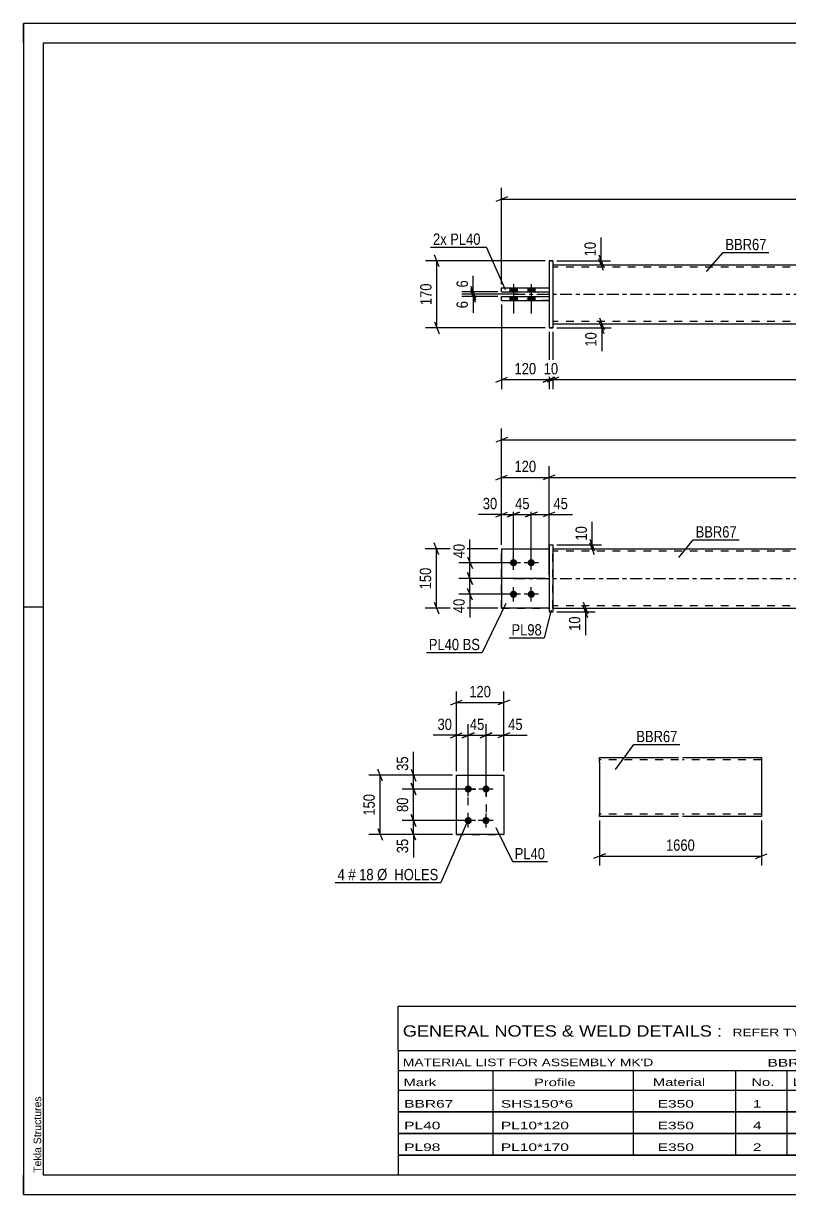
# Model space of a CAD drawing. Header units: millimetres. Extents: x 0 to 420, y 0 to 297.
# Drawn here: x 0 to 194.2, y 0 to 297 of the extents above; entities that cross this region are included whole.
import ezdxf

# ---------------------------------------------------------------- set-up
doc = ezdxf.new("R2010")
doc.units = ezdxf.units.MM
doc.linetypes.add('DXK_LINE_DOT2', pattern=[3.9198, 1.9599, -1.9599])
doc.linetypes.add('DXK_LINE_DOT3', pattern=[5.9187, 2.979, -0.9799, 0.9799, -0.9799])
doc.styles.add('Arial', font='ARIAL.TTF', dxfattribs={"height": 0.2})
doc.styles.add('Arial Narrow', font='ARIALN.TTF', dxfattribs={"height": 0.2})

# ---------------------------------------------------------------- blocks, each defined once
blk = doc.blocks.new('Unknown-580606024-1163')
at = {"color": 5, "linetype": 'Continuous'}
for p, q in [((420, 297), (0, 297)), ((0, 297), (0, 0)), ((0, 292), (0, 297)), ((415, 292), (5, 292)), ((5, 292), (5, 5)), ((5, 149), (0, 149)), ((0, 0), (0, 5)), ((5, 5), (415, 5)), ((0, 0), (420, 0))]:
    blk.add_line(p, q, dxfattribs=at)
at = {"color": 174, "linetype": 'Continuous', "style": 'Arial'}
blk.add_text('Tekla Structures', height=1.9102, rotation=90, dxfattribs=at).set_placement((4.5, 5.5))
blk = doc.blocks.new('Part-580606024-1818 - 1791')
at = {"color": 2, "linetype": 'Continuous'}
for p, q in [((133.2, 164.74), (134.2, 164.74)), ((133.2, 164.74), (133.2, 147.74)), ((134.2, 164.74), (134.2, 164.74)), ((134.2, 164.74), (134.2, 147.74)), ((133.2, 147.74), (134.2, 147.74))]:
    blk.add_line(p, q, dxfattribs=at)
at = {"color": 7, "linetype": 'DXK_LINE_DOT2'}
for p, q in [((133.2, 164.74), (134.2, 164.74)), ((133.2, 147.74), (134.2, 147.74))]:
    blk.add_line(p, q, dxfattribs=at)
blk = doc.blocks.new('Part-580606024-1808 - 1791')
at = {"color": 2, "linetype": 'Continuous'}
for p, q in [((121.2, 163.74), (133.2, 163.74)), ((121.2, 163.74), (121.2, 148.74)), ((133.2, 148.74), (121.2, 148.74)), ((121.2, 148.74), (121.2, 148.74))]:
    blk.add_line(p, q, dxfattribs=at)
at = {"color": 7, "linetype": 'DXK_LINE_DOT2'}
for p, q in [((121.2, 163.74), (133.2, 163.74)), ((133.2, 163.74), (133.2, 163.74)), ((133.2, 163.74), (133.2, 148.74)), ((121.2, 148.74), (133.2, 148.74))]:
    blk.add_line(p, q, dxfattribs=at)
blk = doc.blocks.new('Part-580606024-1813 - 1791')
at = {"color": 7, "linetype": 'DXK_LINE_DOT2'}
for p, q in [((121.2, 163.74), (133.2, 163.74)), ((121.2, 163.74), (133.2, 163.74)), ((121.2, 148.74), (121.2, 163.74)), ((133.2, 163.74), (133.2, 163.74)), ((133.2, 163.74), (133.2, 148.74)), ((121.2, 148.74), (133.2, 148.74)), ((133.2, 148.74), (121.2, 148.74)), ((121.2, 148.74), (121.2, 148.74))]:
    blk.add_line(p, q, dxfattribs=at)
blk = doc.blocks.new('Part-580606024-1828 - 1791')
at = {"color": 2, "linetype": 'Continuous'}
for p, q in [((134.2, 163.74), (300.19, 163.74)), ((134.2, 148.74), (300.19, 148.74))]:
    blk.add_line(p, q, dxfattribs=at)
at = {"color": 7, "linetype": 'DXK_LINE_DOT2'}
for p, q in [((134.2, 148.74), (134.2, 163.74)), ((300.19, 163.74), (300.19, 148.74)), ((300.19, 163.14), (134.2, 163.14)), ((300.19, 149.34), (134.2, 149.34))]:
    blk.add_line(p, q, dxfattribs=at)
at = {"color": 7, "linetype": 'DXK_LINE_DOT3'}
blk.add_line((124.2, 156.24), (310.19, 156.24), dxfattribs=at)
blk = doc.blocks.new('Bolt-580606024-1840 - 1791')
at = {"linetype": 'Continuous'}
for points in [[(124.2, 161.14), (124.39, 161.12), (124.57, 161.06), (124.73, 160.96), (124.87, 160.84), (124.98, 160.69), (125.06, 160.51), (125.09, 160.33), (125.09, 160.14), (125.06, 159.96), (124.98, 159.79), (124.87, 159.63), (124.73, 159.51), (124.57, 159.41), (124.39, 159.36), (124.2, 159.34), (124.01, 159.36), (123.83, 159.41), (123.67, 159.51), (123.53, 159.63), (123.42, 159.79), (123.34, 159.96), (123.3, 160.14), (123.3, 160.33), (123.34, 160.51), (123.42, 160.69), (123.53, 160.84), (123.67, 160.96), (123.83, 161.06), (124.01, 161.12)], [(128.7, 161.14), (128.89, 161.12), (129.07, 161.06), (129.23, 160.96), (129.37, 160.84), (129.48, 160.69), (129.56, 160.51), (129.59, 160.33), (129.59, 160.14), (129.56, 159.96), (129.48, 159.79), (129.37, 159.63), (129.23, 159.51), (129.07, 159.41), (128.89, 159.36), (128.7, 159.34), (128.51, 159.36), (128.33, 159.41), (128.17, 159.51), (128.03, 159.63), (127.92, 159.79), (127.84, 159.96), (127.8, 160.14), (127.8, 160.33), (127.84, 160.51), (127.92, 160.69), (128.03, 160.84), (128.17, 160.96), (128.33, 161.06), (128.51, 161.12)], [(124.2, 153.14), (124.39, 153.12), (124.57, 153.06), (124.73, 152.96), (124.87, 152.84), (124.98, 152.69), (125.06, 152.51), (125.09, 152.33), (125.09, 152.14), (125.06, 151.96), (124.98, 151.79), (124.87, 151.63), (124.73, 151.51), (124.57, 151.41), (124.39, 151.36), (124.2, 151.34), (124.01, 151.36), (123.83, 151.41), (123.67, 151.51), (123.53, 151.63), (123.42, 151.79), (123.34, 151.96), (123.3, 152.14), (123.3, 152.33), (123.34, 152.51), (123.42, 152.69), (123.53, 152.84), (123.67, 152.96), (123.83, 153.06), (124.01, 153.12)], [(128.7, 153.14), (128.89, 153.12), (129.07, 153.06), (129.23, 152.96), (129.37, 152.84), (129.48, 152.69), (129.56, 152.51), (129.59, 152.33), (129.59, 152.14), (129.56, 151.96), (129.48, 151.79), (129.37, 151.63), (129.23, 151.51), (129.07, 151.41), (128.89, 151.36), (128.7, 151.34), (128.51, 151.36), (128.33, 151.41), (128.17, 151.51), (128.03, 151.63), (127.92, 151.79), (127.84, 151.96), (127.8, 152.14), (127.8, 152.33), (127.84, 152.51), (127.92, 152.69), (128.03, 152.84), (128.17, 152.96), (128.33, 153.06), (128.51, 153.12)]]:
    blk.add_hatch(color=1, dxfattribs=at).paths.add_polyline_path(points)
at = {"color": 1, "linetype": 'Continuous'}
for p, q in [((124.2, 158.44), (124.2, 162.04)), ((128.7, 158.44), (128.7, 162.04)), ((126, 160.24), (122.4, 160.24)), ((130.5, 160.24), (126.9, 160.24)), ((126, 152.24), (122.4, 152.24)), ((124.2, 150.44), (124.2, 154.04)), ((130.5, 152.24), (126.9, 152.24)), ((128.7, 150.44), (128.7, 154.04))]:
    blk.add_line(p, q, dxfattribs=at)
blk = doc.blocks.new('Bolt-580606024-2132 - 2128')
at = {"linetype": 'Continuous'}
for points in [[(123.3, 228.91), (125.1, 228.91), (125.1, 229.91), (123.3, 229.91)], [(123.3, 228.91), (125.1, 228.91), (125.1, 229.91), (123.3, 229.91)], [(127.8, 228.91), (129.6, 228.91), (129.6, 229.91), (127.8, 229.91)], [(127.8, 228.91), (129.6, 228.91), (129.6, 229.91), (127.8, 229.91)], [(123.3, 226.71), (125.1, 226.71), (125.1, 227.71), (123.3, 227.71)], [(123.3, 226.71), (125.1, 226.71), (125.1, 227.71), (123.3, 227.71)], [(127.8, 226.71), (129.6, 226.71), (129.6, 227.71), (127.8, 227.71)], [(127.8, 226.71), (129.6, 226.71), (129.6, 227.71), (127.8, 227.71)]]:
    blk.add_hatch(color=1, dxfattribs=at).paths.add_polyline_path(points)
at = {"color": 1, "linetype": 'Continuous'}
for p, q in [((123.3, 229.91), (123.3, 228.91)), ((123.3, 229.91), (123.3, 228.91)), ((124.2, 230.91), (124.2, 223.41)), ((124.2, 230.91), (124.2, 223.41)), ((125.1, 229.91), (125.1, 228.91)), ((125.1, 229.91), (125.1, 228.91)), ((127.8, 229.91), (127.8, 228.91)), ((127.8, 229.91), (127.8, 228.91)), ((128.7, 230.91), (128.7, 223.41)), ((128.7, 230.91), (128.7, 223.41)), ((129.6, 229.91), (129.6, 228.91)), ((129.6, 229.91), (129.6, 228.91)), ((123.3, 227.71), (123.3, 226.71)), ((123.3, 227.71), (123.3, 226.71)), ((125.1, 227.71), (125.1, 226.71)), ((125.1, 227.71), (125.1, 226.71)), ((127.8, 227.71), (127.8, 226.71)), ((127.8, 227.71), (127.8, 226.71)), ((129.6, 227.71), (129.6, 226.71)), ((129.6, 227.71), (129.6, 226.71))]:
    blk.add_line(p, q, dxfattribs=at)
blk = doc.blocks.new('Part-580606024-2138 - 2128')
at = {"color": 2, "linetype": 'Continuous'}
for p, q in [((134.2, 235.81), (300.19, 235.81)), ((134.2, 220.81), (300.19, 220.81))]:
    blk.add_line(p, q, dxfattribs=at)
at = {"color": 7, "linetype": 'DXK_LINE_DOT2'}
for p, q in [((134.2, 235.81), (134.2, 220.81)), ((300.19, 235.21), (134.2, 235.21)), ((300.19, 235.81), (300.19, 220.81)), ((300.19, 221.41), (134.2, 221.41))]:
    blk.add_line(p, q, dxfattribs=at)
at = {"color": 7, "linetype": 'DXK_LINE_DOT3'}
blk.add_line((124.2, 228.31), (310.19, 228.31), dxfattribs=at)
blk = doc.blocks.new('Part-580606024-2144 - 2128')
at = {"color": 2, "linetype": 'Continuous'}
for p, q in [((121.2, 227.71), (133.2, 227.71)), ((121.2, 226.71), (121.2, 227.71)), ((121.2, 226.71), (133.2, 226.71)), ((121.2, 226.71), (121.2, 226.71))]:
    blk.add_line(p, q, dxfattribs=at)
at = {"color": 7, "linetype": 'DXK_LINE_DOT2'}
for p, q in [((121.2, 227.71), (133.2, 227.71)), ((133.2, 226.71), (121.2, 226.71)), ((133.2, 227.71), (133.2, 226.71))]:
    blk.add_line(p, q, dxfattribs=at)
blk = doc.blocks.new('Part-580606024-2149 - 2128')
at = {"color": 2, "linetype": 'Continuous'}
for p, q in [((121.2, 229.91), (133.2, 229.91)), ((121.2, 228.91), (121.2, 229.91)), ((121.2, 228.91), (133.2, 228.91)), ((121.2, 228.91), (121.2, 228.91))]:
    blk.add_line(p, q, dxfattribs=at)
at = {"color": 7, "linetype": 'DXK_LINE_DOT2'}
for p, q in [((121.2, 229.91), (133.2, 229.91)), ((121.2, 229.91), (121.2, 229.91)), ((121.2, 228.91), (133.2, 228.91)), ((133.2, 229.91), (133.2, 228.91))]:
    blk.add_line(p, q, dxfattribs=at)
blk = doc.blocks.new('Part-580606024-2150 - 2128')
at = {"color": 2, "linetype": 'Continuous'}
for p, q in [((133.2, 236.81), (134.2, 236.81)), ((133.2, 236.81), (133.2, 219.81)), ((134.2, 236.81), (134.2, 236.81)), ((134.2, 236.81), (134.2, 219.81)), ((134.2, 219.81), (133.2, 219.81)), ((133.2, 219.81), (133.2, 219.81))]:
    blk.add_line(p, q, dxfattribs=at)
at = {"color": 7, "linetype": 'DXK_LINE_DOT2'}
for p, q in [((134.2, 236.81), (133.2, 236.81)), ((134.2, 236.81), (134.2, 236.81)), ((133.2, 219.81), (134.2, 219.81))]:
    blk.add_line(p, q, dxfattribs=at)
blk = doc.blocks.new('Bolt-580606024-1444 - 1410')
at = {"linetype": 'Continuous'}
for points in [[(112.73, 101.95), (112.54, 101.97), (112.36, 102.02), (112.2, 102.12), (112.06, 102.24), (111.95, 102.4), (111.87, 102.57), (111.83, 102.75), (111.83, 102.94), (111.87, 103.12), (111.95, 103.3), (112.06, 103.45), (112.2, 103.57), (112.36, 103.67), (112.54, 103.73), (112.73, 103.75), (112.92, 103.73), (113.09, 103.67), (113.26, 103.57), (113.4, 103.45), (113.51, 103.3), (113.58, 103.12), (113.62, 102.94), (113.62, 102.75), (113.58, 102.57), (113.51, 102.4), (113.4, 102.24), (113.26, 102.12), (113.09, 102.02), (112.92, 101.97)], [(117.23, 101.95), (117.04, 101.97), (116.86, 102.02), (116.7, 102.12), (116.56, 102.24), (116.45, 102.4), (116.37, 102.57), (116.33, 102.75), (116.33, 102.94), (116.37, 103.12), (116.45, 103.3), (116.56, 103.45), (116.7, 103.57), (116.86, 103.67), (117.04, 103.73), (117.23, 103.75), (117.42, 103.73), (117.59, 103.67), (117.76, 103.57), (117.9, 103.45), (118.01, 103.3), (118.08, 103.12), (118.12, 102.94), (118.12, 102.75), (118.08, 102.57), (118.01, 102.4), (117.9, 102.24), (117.76, 102.12), (117.59, 102.02), (117.42, 101.97)], [(112.73, 93.95), (112.54, 93.97), (112.36, 94.02), (112.2, 94.12), (112.06, 94.24), (111.95, 94.4), (111.87, 94.57), (111.83, 94.75), (111.83, 94.94), (111.87, 95.12), (111.95, 95.3), (112.06, 95.45), (112.2, 95.57), (112.36, 95.67), (112.54, 95.73), (112.73, 95.75), (112.92, 95.73), (113.09, 95.67), (113.26, 95.57), (113.4, 95.45), (113.51, 95.3), (113.58, 95.12), (113.62, 94.94), (113.62, 94.75), (113.58, 94.57), (113.51, 94.4), (113.4, 94.24), (113.26, 94.12), (113.09, 94.02), (112.92, 93.97)], [(117.23, 93.95), (117.04, 93.97), (116.86, 94.02), (116.7, 94.12), (116.56, 94.24), (116.45, 94.4), (116.37, 94.57), (116.33, 94.75), (116.33, 94.94), (116.37, 95.12), (116.45, 95.3), (116.56, 95.45), (116.7, 95.57), (116.86, 95.67), (117.04, 95.73), (117.23, 95.75), (117.42, 95.73), (117.59, 95.67), (117.76, 95.57), (117.9, 95.45), (118.01, 95.3), (118.08, 95.12), (118.12, 94.94), (118.12, 94.75), (118.08, 94.57), (118.01, 94.4), (117.9, 94.24), (117.76, 94.12), (117.59, 94.02), (117.42, 93.97)]]:
    blk.add_hatch(color=1, dxfattribs=at).paths.add_polyline_path(points)
at = {"color": 1, "linetype": 'Continuous'}
for p, q in [((112.73, 101.05), (112.73, 104.65)), ((117.23, 101.05), (117.23, 104.65)), ((114.53, 102.85), (110.93, 102.85)), ((119.03, 102.85), (115.43, 102.85)), ((112.73, 93.05), (112.73, 96.65)), ((117.23, 93.05), (117.23, 96.65)), ((114.53, 94.85), (110.93, 94.85)), ((119.03, 94.85), (115.43, 94.85))]:
    blk.add_line(p, q, dxfattribs=at)
blk = doc.blocks.new('Part-580606024-1459 - 1410')
at = {"color": 2, "linetype": 'Continuous'}
for p, q in [((109.73, 106.35), (121.73, 106.35)), ((109.73, 91.35), (109.73, 106.35)), ((121.73, 106.35), (121.73, 106.35)), ((121.73, 106.35), (121.73, 91.35)), ((121.73, 91.35), (109.73, 91.35)), ((109.73, 91.35), (109.73, 91.35))]:
    blk.add_line(p, q, dxfattribs=at)
at = {"color": 7, "linetype": 'DXK_LINE_DOT2'}
for p, q in [((109.73, 106.35), (121.73, 106.35)), ((109.73, 91.35), (121.73, 91.35)), ((109.73, 91.35), (109.73, 91.35))]:
    blk.add_line(p, q, dxfattribs=at)
blk = doc.blocks.new('Part-580606024-1275 - 1255')
at = {"color": 2, "linetype": 'Continuous'}
for p, q in [((146.01, 109.64), (146.01, 110.84)), ((146.01, 110.84), (166.01, 110.84)), ((167.01, 110.84), (187.01, 110.84)), ((187.01, 110.84), (187.01, 110.75)), ((187.01, 110.75), (187.01, 109.64)), ((146.01, 109.64), (146.01, 96.58)), ((187.01, 109.64), (187.01, 95.84)), ((146.01, 95.93), (146.01, 96.58)), ((146.01, 95.84), (146.01, 95.93)), ((166.01, 95.84), (146.01, 95.84)), ((187.01, 95.84), (167.01, 95.84))]:
    blk.add_line(p, q, dxfattribs=at)
at = {"color": 7, "linetype": 'DXK_LINE_DOT2'}
for p, q in [((166.01, 110.24), (146.01, 110.24)), ((187.01, 110.24), (167.01, 110.24)), ((187.01, 110.49), (187.01, 109.64)), ((146.01, 96.58), (146.01, 96.19)), ((146.01, 96.44), (146.01, 96.49)), ((166.01, 96.44), (146.01, 96.44)), ((187.01, 96.44), (167.01, 96.44)), ((187.01, 96.49), (187.01, 96.58)), ((187.01, 96.44), (187.01, 96.49)), ((187.01, 96.44), (187.01, 96.49))]:
    blk.add_line(p, q, dxfattribs=at)
blk = doc.blocks.new('Rectangle-580606024-1568 - 1410')
at = {"color": 1, "linetype": 'DXK_LINE_DOT2'}
blk.add_lwpolyline([(112.73, 102.85), (117.23, 102.85), (117.23, 94.85), (112.73, 94.85), (112.73, 102.85)], close=True, dxfattribs=at)
blk = doc.blocks.new('StraightDimension-580606024-2071 - 1791')
at = {"color": 7, "linetype": 'Continuous'}
for p, q in [((135.2, 148.74), (144.88, 148.74)), ((141.88, 150.24), (143.08, 147.24)), ((143.08, 146.24), (141.88, 149.24)), ((142.48, 147.74), (142.48, 148.74)), ((135.2, 147.74), (144.88, 147.74))]:
    blk.add_line(p, q, dxfattribs=at)
at = {"color": 0}
blk.add_wipeout([(141.73, 147.21), (137.53, 147.21), (137.53, 142.35), (141.73, 142.35)], dxfattribs=at)
at = {"color": 7, "linetype": 'Continuous'}
blk.add_line((142.48, 147.74), (142.48, 141.83), dxfattribs=at)
blk.add_line((142.48, 147.74), (142.48, 141.83), dxfattribs=at)
at = {"color": 3, "style": 'Arial Narrow'}
blk.add_text('10', height=2.863, rotation=90.0002, dxfattribs=at).set_placement((141.13, 142.95))
blk = doc.blocks.new('StraightDimension-580606024-2015 - 1791')
at = {"color": 7, "linetype": 'Continuous'}
for p, q in [((128.7, 161.24), (128.7, 175.31)), ((133.2, 164.74), (133.2, 175.31)), ((127.2, 171.86), (130.2, 173.06)), ((128.7, 172.46), (133.2, 172.46)), ((134.7, 173.06), (131.7, 171.86))]:
    blk.add_line(p, q, dxfattribs=at)
at = {"color": 0}
blk.add_wipeout([(138.58, 173.21), (138.58, 177.41), (133.72, 177.41), (133.72, 173.21)], dxfattribs=at)
at = {"color": 7, "linetype": 'Continuous'}
blk.add_line((133.2, 172.46), (139.11, 172.46), dxfattribs=at)
blk.add_line((133.2, 172.46), (139.11, 172.46), dxfattribs=at)
at = {"color": 3, "style": 'Arial Narrow'}
blk.add_text('45', height=2.863, dxfattribs=at).set_placement((134.32, 173.81))
blk = doc.blocks.new('StraightDimension-580606024-1951 - 1791')
at = {"color": 7, "linetype": 'Continuous'}
for p, q in [((133.2, 157.24), (133.2, 184.73)), ((301.19, 164.74), (301.19, 184.73)), ((134.7, 182.48), (131.7, 181.28)), ((133.2, 181.88), (301.19, 181.88)), ((299.69, 181.28), (302.69, 182.48))]:
    blk.add_line(p, q, dxfattribs=at)
at = {"color": 0}
blk.add_wipeout([(221.45, 182.63), (221.45, 186.83), (212.94, 186.83), (212.94, 182.63)], dxfattribs=at)
at = {"color": 3, "style": 'Arial Narrow'}
blk.add_text('1680', height=2.863, dxfattribs=at).set_placement((213.54, 183.23))
blk = doc.blocks.new('StraightDimension-580606024-1936 - 1791')
at = {"color": 7, "linetype": 'Continuous'}
for p, q in [((121.2, 164.74), (121.2, 184.73)), ((133.2, 157.24), (133.2, 184.73)), ((119.7, 181.28), (122.7, 182.48)), ((121.2, 181.88), (133.2, 181.88)), ((134.7, 182.48), (131.7, 181.28))]:
    blk.add_line(p, q, dxfattribs=at)
at = {"color": 0}
blk.add_wipeout([(130.54, 182.63), (130.54, 186.83), (123.86, 186.83), (123.86, 182.63)], dxfattribs=at)
at = {"color": 3, "style": 'Arial Narrow'}
blk.add_text('120', height=2.863, dxfattribs=at).set_placement((124.46, 183.23))
blk = doc.blocks.new('StraightDimension-580606024-1897 - 1791')
at = {"color": 7, "linetype": 'Continuous'}
for p, q in [((121.2, 164.74), (121.2, 194.24)), ((313.19, 164.74), (313.19, 194.24)), ((122.7, 191.99), (119.7, 190.79)), ((121.2, 191.39), (313.19, 191.39)), ((311.69, 190.79), (314.69, 191.99))]:
    blk.add_line(p, q, dxfattribs=at)
at = {"color": 0}
blk.add_wipeout([(221.45, 192.14), (221.45, 196.34), (212.94, 196.34), (212.94, 192.14)], dxfattribs=at)
at = {"color": 3, "style": 'Arial Narrow'}
blk.add_text('1920', height=2.863, dxfattribs=at).set_placement((213.54, 192.74))
blk = doc.blocks.new('StraightDimension-580606024-2032 - 1791')
at = {"color": 7, "linetype": 'Continuous'}
for p, q in [((120.2, 163.74), (101.81, 163.74)), ((105.26, 162.24), (104.06, 165.24)), ((104.66, 148.74), (104.66, 163.74)), ((120.2, 148.74), (101.81, 148.74)), ((104.06, 150.24), (105.26, 147.24))]:
    blk.add_line(p, q, dxfattribs=at)
at = {"color": 0}
blk.add_wipeout([(103.91, 159.58), (99.71, 159.58), (99.71, 152.89), (103.91, 152.89)], dxfattribs=at)
at = {"color": 3, "style": 'Arial Narrow'}
blk.add_text('150', height=2.863, rotation=90.0002, dxfattribs=at).set_placement((103.31, 153.49))
blk = doc.blocks.new('StraightDimension-580606024-1842 - 1791')
at = {"color": 7, "linetype": 'Continuous'}
for p, q in [((135.2, 164.74), (146.54, 164.74)), ((135.2, 163.74), (146.54, 163.74)), ((143.54, 166.24), (144.74, 163.24)), ((144.74, 162.24), (143.54, 165.24)), ((144.14, 163.74), (144.14, 164.74))]:
    blk.add_line(p, q, dxfattribs=at)
at = {"color": 0}
blk.add_wipeout([(143.39, 170.12), (139.19, 170.12), (139.19, 165.26), (143.39, 165.26)], dxfattribs=at)
at = {"color": 7, "linetype": 'Continuous'}
blk.add_line((144.14, 164.74), (144.14, 170.64), dxfattribs=at)
blk.add_line((144.14, 164.74), (144.14, 170.64), dxfattribs=at)
at = {"color": 3, "style": 'Arial Narrow'}
blk.add_text('10', height=2.863, rotation=90.0002, dxfattribs=at).set_placement((142.79, 165.86))
blk = doc.blocks.new('StraightDimension-580606024-1986 - 1791')
at = {"color": 7, "linetype": 'Continuous'}
for p, q in [((121.2, 164.74), (121.2, 175.31)), ((124.2, 161.24), (124.2, 175.31)), ((119.7, 171.86), (122.7, 173.06)), ((121.2, 172.46), (124.2, 172.46)), ((125.7, 173.06), (122.7, 171.86))]:
    blk.add_line(p, q, dxfattribs=at)
at = {"color": 0}
blk.add_wipeout([(120.67, 173.21), (120.67, 177.41), (115.82, 177.41), (115.82, 173.21)], dxfattribs=at)
at = {"color": 7, "linetype": 'Continuous'}
blk.add_line((121.2, 172.46), (115.29, 172.46), dxfattribs=at)
blk.add_line((121.2, 172.46), (115.29, 172.46), dxfattribs=at)
at = {"color": 3, "style": 'Arial Narrow'}
blk.add_text('30', height=2.863, dxfattribs=at).set_placement((116.42, 173.81))
blk = doc.blocks.new('StraightDimension-580606024-2002 - 1791')
at = {"color": 7, "linetype": 'Continuous'}
for p, q in [((124.2, 161.24), (124.2, 175.31)), ((128.7, 161.24), (128.7, 175.31)), ((122.7, 171.86), (125.7, 173.06)), ((124.2, 172.46), (128.7, 172.46)), ((130.2, 173.06), (127.2, 171.86))]:
    blk.add_line(p, q, dxfattribs=at)
at = {"color": 0}
blk.add_wipeout([(128.88, 173.21), (128.88, 177.41), (124.02, 177.41), (124.02, 173.21)], dxfattribs=at)
at = {"color": 3, "style": 'Arial Narrow'}
blk.add_text('45', height=2.863, dxfattribs=at).set_placement((124.62, 173.81))
blk = doc.blocks.new('StraightDimension-580606024-2052 - 1791')
at = {"color": 7, "linetype": 'Continuous'}
for p, q in [((112.57, 157.74), (113.77, 154.74)), ((132.2, 156.24), (110.32, 156.24)), ((113.17, 152.24), (113.17, 156.24)), ((123.2, 152.24), (110.32, 152.24)), ((113.77, 150.74), (112.57, 153.74))]:
    blk.add_line(p, q, dxfattribs=at)
at = {"color": 0}
blk.add_wipeout([(112.42, 151.71), (108.22, 151.71), (108.22, 146.85), (112.42, 146.85)], dxfattribs=at)
at = {"color": 7, "linetype": 'Continuous'}
blk.add_line((113.17, 152.24), (113.17, 146.33), dxfattribs=at)
blk.add_line((113.17, 152.24), (113.17, 146.33), dxfattribs=at)
at = {"color": 3, "style": 'Arial Narrow'}
blk.add_text('40', height=2.863, rotation=90.0002, dxfattribs=at).set_placement((111.82, 147.45))
blk = doc.blocks.new('StraightDimension-580606024-2061 - 1791')
at = {"color": 7, "linetype": 'Continuous'}
for p, q in [((112.57, 161.74), (113.77, 158.74)), ((123.2, 160.24), (110.32, 160.24)), ((113.77, 154.74), (112.57, 157.74)), ((113.17, 156.24), (113.17, 160.24)), ((132.2, 156.24), (110.32, 156.24))]:
    blk.add_line(p, q, dxfattribs=at)
at = {"color": 0}
blk.add_wipeout([(112.42, 165.62), (108.22, 165.62), (108.22, 160.76), (112.42, 160.76)], dxfattribs=at)
at = {"color": 7, "linetype": 'Continuous'}
blk.add_line((113.17, 160.24), (113.17, 166.14), dxfattribs=at)
blk.add_line((113.17, 160.24), (113.17, 166.14), dxfattribs=at)
at = {"color": 3, "style": 'Arial Narrow'}
blk.add_text('40', height=2.863, rotation=90.0002, dxfattribs=at).set_placement((111.82, 161.36))
blk = doc.blocks.new('StraightDimension-580606024-2196 - 2128')
at = {"color": 7, "linetype": 'Continuous'}
for p, q in [((134.2, 218.81), (134.2, 204.26)), ((300.19, 218.81), (300.19, 204.26)), ((135.7, 207.26), (132.7, 206.06)), ((134.2, 206.66), (300.19, 206.66)), ((298.69, 206.06), (301.69, 207.26))]:
    blk.add_line(p, q, dxfattribs=at)
at = {"color": 0}
blk.add_wipeout([(221.45, 207.41), (221.45, 211.61), (212.94, 211.61), (212.94, 207.41)], dxfattribs=at)
at = {"color": 3, "style": 'Arial Narrow'}
blk.add_text('1660', height=2.863, dxfattribs=at).set_placement((213.54, 208.01))
blk = doc.blocks.new('StraightDimension-580606024-2213 - 2128')
at = {"color": 7, "linetype": 'Continuous'}
for p, q in [((121.2, 225.71), (121.2, 204.26)), ((133.2, 218.81), (133.2, 204.26)), ((119.7, 206.06), (122.7, 207.26)), ((121.2, 206.66), (133.2, 206.66)), ((134.7, 207.26), (131.7, 206.06))]:
    blk.add_line(p, q, dxfattribs=at)
at = {"color": 0}
blk.add_wipeout([(130.54, 207.41), (130.54, 211.61), (123.86, 211.61), (123.86, 207.41)], dxfattribs=at)
at = {"color": 3, "style": 'Arial Narrow'}
blk.add_text('120', height=2.863, dxfattribs=at).set_placement((124.46, 208.01))
blk = doc.blocks.new('StraightDimension-580606024-2303 - 2128')
at = {"color": 7, "linetype": 'Continuous'}
for p, q in [((113.38, 229.81), (114.58, 226.81)), ((114.58, 226.21), (113.38, 229.21)), ((125.45, 228.31), (111.13, 228.31)), ((120.2, 227.71), (111.13, 227.71)), ((113.98, 227.71), (113.98, 228.31))]:
    blk.add_line(p, q, dxfattribs=at)
at = {"color": 0}
blk.add_wipeout([(113.23, 227.19), (109.03, 227.19), (109.03, 224.16), (113.23, 224.16)], dxfattribs=at)
at = {"color": 7, "linetype": 'Continuous'}
blk.add_line((113.98, 227.71), (113.98, 223.63), dxfattribs=at)
blk.add_line((113.98, 227.71), (113.98, 223.63), dxfattribs=at)
at = {"color": 3, "style": 'Arial Narrow'}
blk.add_text('6', height=2.86, rotation=90.0002, dxfattribs=at).set_placement((112.63, 224.76))
blk = doc.blocks.new('StraightDimension-580606024-2162 - 2128')
at = {"color": 7, "linetype": 'Continuous'}
for p, q in [((135.2, 220.81), (148.98, 220.81)), ((135.2, 219.81), (148.98, 219.81)), ((145.98, 222.31), (147.18, 219.31)), ((147.18, 218.31), (145.98, 221.31)), ((146.58, 219.81), (146.58, 220.81))]:
    blk.add_line(p, q, dxfattribs=at)
at = {"color": 0}
blk.add_wipeout([(145.83, 219.29), (141.63, 219.29), (141.63, 214.43), (145.83, 214.43)], dxfattribs=at)
at = {"color": 7, "linetype": 'Continuous'}
blk.add_line((146.58, 219.81), (146.58, 213.9), dxfattribs=at)
blk.add_line((146.58, 219.81), (146.58, 213.9), dxfattribs=at)
at = {"color": 3, "style": 'Arial Narrow'}
blk.add_text('10', height=2.863, rotation=90.0002, dxfattribs=at).set_placement((145.23, 215.03))
blk = doc.blocks.new('StraightDimension-580606024-2172 - 2128')
at = {"color": 7, "linetype": 'Continuous'}
for p, q in [((105.37, 235.31), (104.17, 238.31)), ((132.2, 236.81), (101.92, 236.81)), ((104.77, 219.81), (104.77, 236.81)), ((132.2, 219.81), (101.92, 219.81)), ((104.17, 221.31), (105.37, 218.31))]:
    blk.add_line(p, q, dxfattribs=at)
at = {"color": 0}
blk.add_wipeout([(104.02, 231.65), (99.82, 231.65), (99.82, 224.97), (104.02, 224.97)], dxfattribs=at)
at = {"color": 3, "style": 'Arial Narrow'}
blk.add_text('170', height=2.863, rotation=90.0002, dxfattribs=at).set_placement((103.42, 225.57))
blk = doc.blocks.new('StraightDimension-580606024-2185 - 2128')
at = {"color": 7, "linetype": 'Continuous'}
for p, q in [((122.7, 253.03), (119.7, 251.83)), ((121.2, 230.91), (121.2, 255.28)), ((311.69, 251.83), (314.69, 253.03)), ((313.19, 230.91), (313.19, 255.28)), ((121.2, 252.43), (313.19, 252.43))]:
    blk.add_line(p, q, dxfattribs=at)
at = {"color": 0}
blk.add_wipeout([(221.45, 253.18), (221.45, 257.38), (212.94, 257.38), (212.94, 253.18)], dxfattribs=at)
at = {"color": 3, "style": 'Arial Narrow'}
blk.add_text('1920', height=2.863, dxfattribs=at).set_placement((213.54, 253.78))
blk = doc.blocks.new('StraightDimension-580606024-2204 - 2128')
at = {"color": 7, "linetype": 'Continuous'}
for p, q in [((133.2, 218.81), (133.2, 204.26)), ((134.2, 218.81), (134.2, 204.26)), ((131.7, 206.06), (134.7, 207.26)), ((135.7, 207.26), (132.7, 206.06)), ((133.2, 206.66), (134.2, 206.66))]:
    blk.add_line(p, q, dxfattribs=at)
at = {"color": 0}
blk.add_wipeout([(136.13, 207.41), (136.13, 211.61), (131.27, 211.61), (131.27, 207.41)], dxfattribs=at)
at = {"color": 3, "style": 'Arial Narrow'}
blk.add_text('10', height=2.863, dxfattribs=at).set_placement((131.87, 208.01))
blk = doc.blocks.new('StraightDimension-580606024-2253 - 2128')
at = {"color": 7, "linetype": 'Continuous'}
for p, q in [((145.81, 238.31), (147.01, 235.31)), ((135.2, 236.81), (148.81, 236.81)), ((135.2, 235.81), (148.81, 235.81)), ((147.01, 234.31), (145.81, 237.31)), ((146.41, 235.81), (146.41, 236.81))]:
    blk.add_line(p, q, dxfattribs=at)
at = {"color": 0}
blk.add_wipeout([(145.66, 242.19), (141.46, 242.19), (141.46, 237.34), (145.66, 237.34)], dxfattribs=at)
at = {"color": 7, "linetype": 'Continuous'}
blk.add_line((146.41, 236.81), (146.41, 242.72), dxfattribs=at)
blk.add_line((146.41, 236.81), (146.41, 242.72), dxfattribs=at)
at = {"color": 3, "style": 'Arial Narrow'}
blk.add_text('10', height=2.863, rotation=90.0002, dxfattribs=at).set_placement((145.06, 237.94))
blk = doc.blocks.new('StraightDimension-580606024-2293 - 2128')
at = {"color": 7, "linetype": 'Continuous'}
for p, q in [((120.2, 228.91), (111.13, 228.91)), ((113.38, 230.41), (114.58, 227.41)), ((114.58, 226.81), (113.38, 229.81)), ((113.98, 228.31), (113.98, 228.91)), ((125.45, 228.31), (111.13, 228.31))]:
    blk.add_line(p, q, dxfattribs=at)
at = {"color": 0}
blk.add_wipeout([(113.23, 232.46), (109.03, 232.46), (109.03, 229.44), (113.23, 229.44)], dxfattribs=at)
at = {"color": 7, "linetype": 'Continuous'}
blk.add_line((113.98, 228.91), (113.98, 232.99), dxfattribs=at)
blk.add_line((113.98, 228.91), (113.98, 232.99), dxfattribs=at)
at = {"color": 3, "style": 'Arial Narrow'}
blk.add_text('6', height=2.86, rotation=90.0002, dxfattribs=at).set_placement((112.63, 230.04))
blk = doc.blocks.new('StraightDimension-580606024-1491 - 1410')
at = {"color": 7, "linetype": 'Continuous'}
for p, q in [((112.73, 103.85), (112.73, 119.32)), ((117.23, 103.85), (117.23, 119.32)), ((111.23, 115.87), (114.23, 117.07)), ((112.73, 116.47), (117.23, 116.47)), ((118.73, 117.07), (115.73, 115.87))]:
    blk.add_line(p, q, dxfattribs=at)
at = {"color": 0}
blk.add_wipeout([(117.41, 117.22), (117.41, 121.42), (112.55, 121.42), (112.55, 117.22)], dxfattribs=at)
at = {"color": 3, "style": 'Arial Narrow'}
blk.add_text('45', height=2.863, dxfattribs=at).set_placement((113.15, 117.82))
blk = doc.blocks.new('StraightDimension-580606024-1461 - 1410')
at = {"color": 7, "linetype": 'Continuous'}
for p, q in [((108.23, 124.17), (111.23, 125.37)), ((109.73, 107.35), (109.73, 127.62)), ((109.73, 124.77), (121.73, 124.77)), ((123.23, 125.37), (120.23, 124.17)), ((121.73, 107.35), (121.73, 127.62))]:
    blk.add_line(p, q, dxfattribs=at)
at = {"color": 0}
blk.add_wipeout([(119.07, 125.52), (119.07, 129.72), (112.39, 129.72), (112.39, 125.52)], dxfattribs=at)
at = {"color": 3, "style": 'Arial Narrow'}
blk.add_text('120', height=2.863, dxfattribs=at).set_placement((112.99, 126.12))
blk = doc.blocks.new('StraightDimension-580606024-1478 - 1410')
at = {"color": 7, "linetype": 'Continuous'}
for p, q in [((117.23, 103.85), (117.23, 119.32)), ((121.73, 107.35), (121.73, 119.32)), ((115.73, 115.87), (118.73, 117.07)), ((117.23, 116.47), (121.73, 116.47)), ((123.23, 117.07), (120.23, 115.87))]:
    blk.add_line(p, q, dxfattribs=at)
at = {"color": 0}
blk.add_wipeout([(127.11, 117.22), (127.11, 121.42), (122.25, 121.42), (122.25, 117.22)], dxfattribs=at)
at = {"color": 7, "linetype": 'Continuous'}
blk.add_line((121.73, 116.47), (127.63, 116.47), dxfattribs=at)
blk.add_line((121.73, 116.47), (127.63, 116.47), dxfattribs=at)
at = {"color": 3, "style": 'Arial Narrow'}
blk.add_text('45', height=2.863, dxfattribs=at).set_placement((122.85, 117.82))
blk = doc.blocks.new('StraightDimension-580606024-1501 - 1410')
at = {"color": 7, "linetype": 'Continuous'}
for p, q in [((109.73, 107.35), (109.73, 119.32)), ((112.73, 103.85), (112.73, 119.32)), ((108.23, 115.87), (111.23, 117.07)), ((109.73, 116.47), (112.73, 116.47)), ((114.23, 117.07), (111.23, 115.87))]:
    blk.add_line(p, q, dxfattribs=at)
at = {"color": 0}
blk.add_wipeout([(109.2, 117.22), (109.2, 121.42), (104.35, 121.42), (104.35, 117.22)], dxfattribs=at)
at = {"color": 7, "linetype": 'Continuous'}
blk.add_line((109.73, 116.47), (103.82, 116.47), dxfattribs=at)
blk.add_line((109.73, 116.47), (103.82, 116.47), dxfattribs=at)
at = {"color": 3, "style": 'Arial Narrow'}
blk.add_text('30', height=2.863, dxfattribs=at).set_placement((104.95, 117.82))
blk = doc.blocks.new('StraightDimension-580606024-1515 - 1410')
at = {"color": 7, "linetype": 'Continuous'}
for p, q in [((90.98, 104.85), (89.78, 107.85)), ((108.73, 106.35), (87.53, 106.35)), ((90.38, 91.35), (90.38, 106.35)), ((89.78, 92.85), (90.98, 89.85)), ((108.73, 91.35), (87.53, 91.35))]:
    blk.add_line(p, q, dxfattribs=at)
at = {"color": 0}
blk.add_wipeout([(89.63, 102.19), (85.43, 102.19), (85.43, 95.5), (89.63, 95.5)], dxfattribs=at)
at = {"color": 3, "style": 'Arial Narrow'}
blk.add_text('150', height=2.863, rotation=90.0002, dxfattribs=at).set_placement((89.03, 96.1))
blk = doc.blocks.new('StraightDimension-580606024-1532 - 1410')
at = {"color": 7, "linetype": 'Continuous'}
for p, q in [((98.24, 107.85), (99.44, 104.85)), ((108.73, 106.35), (95.99, 106.35)), ((99.44, 101.35), (98.24, 104.35)), ((98.84, 102.85), (98.84, 106.35)), ((111.73, 102.85), (95.99, 102.85))]:
    blk.add_line(p, q, dxfattribs=at)
at = {"color": 0}
blk.add_wipeout([(98.09, 111.73), (93.89, 111.73), (93.89, 106.87), (98.09, 106.87)], dxfattribs=at)
at = {"color": 7, "linetype": 'Continuous'}
blk.add_line((98.84, 106.35), (98.84, 112.25), dxfattribs=at)
blk.add_line((98.84, 106.35), (98.84, 112.25), dxfattribs=at)
at = {"color": 3, "style": 'Arial Narrow'}
blk.add_text('35', height=2.863, rotation=90.0002, dxfattribs=at).set_placement((97.49, 107.47))
blk = doc.blocks.new('StraightDimension-580606024-1545 - 1410')
at = {"color": 7, "linetype": 'Continuous'}
for p, q in [((98.24, 104.35), (99.44, 101.35)), ((111.73, 102.85), (95.99, 102.85)), ((98.84, 94.85), (98.84, 102.85)), ((99.44, 93.35), (98.24, 96.35)), ((111.73, 94.85), (95.99, 94.85))]:
    blk.add_line(p, q, dxfattribs=at)
at = {"color": 0}
blk.add_wipeout([(98.09, 101.27), (93.89, 101.27), (93.89, 96.42), (98.09, 96.42)], dxfattribs=at)
at = {"color": 3, "style": 'Arial Narrow'}
blk.add_text('80', height=2.863, rotation=90.0002, dxfattribs=at).set_placement((97.49, 97.02))
blk = doc.blocks.new('StraightDimension-580606024-1555 - 1410')
at = {"color": 7, "linetype": 'Continuous'}
for p, q in [((98.24, 96.35), (99.44, 93.35)), ((111.73, 94.85), (95.99, 94.85)), ((99.44, 89.85), (98.24, 92.85)), ((98.84, 91.35), (98.84, 94.85)), ((108.73, 91.35), (95.99, 91.35))]:
    blk.add_line(p, q, dxfattribs=at)
at = {"color": 0}
blk.add_wipeout([(98.09, 90.82), (93.89, 90.82), (93.89, 85.97), (98.09, 85.97)], dxfattribs=at)
at = {"color": 7, "linetype": 'Continuous'}
blk.add_line((98.84, 91.35), (98.84, 85.44), dxfattribs=at)
blk.add_line((98.84, 91.35), (98.84, 85.44), dxfattribs=at)
at = {"color": 3, "style": 'Arial Narrow'}
blk.add_text('35', height=2.863, rotation=90.0002, dxfattribs=at).set_placement((97.49, 86.57))
blk = doc.blocks.new('StraightDimension-580606024-1353 - 1255')
at = {"color": 7, "linetype": 'Continuous'}
for p, q in [((146.01, 94.84), (146.01, 83.44)), ((187.01, 94.84), (187.01, 83.44)), ((147.51, 86.44), (144.51, 85.24)), ((185.51, 85.24), (188.51, 86.44)), ((146.01, 85.84), (187.01, 85.84))]:
    blk.add_line(p, q, dxfattribs=at)
at = {"color": 0}
blk.add_wipeout([(170.76, 86.59), (170.76, 90.79), (162.25, 90.79), (162.25, 86.59)], dxfattribs=at)
at = {"color": 3, "style": 'Arial Narrow'}
blk.add_text('1660', height=2.863, dxfattribs=at).set_placement((162.85, 87.19))
blk = doc.blocks.new('Unknown-580606024-3681')
at = {"color": 7, "linetype": 'Continuous'}
for p, q in [((95, 47.75), (255, 47.75)), ((95, 36.5), (95, 47.75)), ((255, 47.75), (255, 36.5)), ((95, 36.5), (255, 36.5)), ((95, 36.5), (95, 31.5)), ((255, 36.5), (255, 31.5)), ((95, 31.5), (255, 31.5)), ((95, 31.5), (95, 26.5)), ((119, 31.5), (119, 26.5)), ((154.5, 31.5), (154.5, 26.5)), ((180.5, 31.5), (180.5, 26.5)), ((193.5, 31.5), (193.5, 26.5)), ((211, 31.5), (211, 26.5)), ((233, 31.5), (233, 26.5)), ((255, 31.5), (255, 26.5)), ((95, 26.5), (255, 26.5)), ((95, 26.45), (95, 21.05)), ((95, 26.45), (255, 26.45)), ((119, 26.5), (119, 21)), ((154.5, 26.5), (154.5, 21)), ((180.5, 26.5), (180.5, 21)), ((193.5, 26.5), (193.5, 21)), ((211, 26.5), (211, 21)), ((233, 26.5), (233, 21)), ((255, 26.45), (255, 21.05)), ((95, 21.05), (255, 21.05)), ((95, 20.95), (95, 15.55)), ((95, 20.95), (255, 20.95)), ((119, 21), (119, 15.5)), ((154.5, 21), (154.5, 15.5)), ((180.5, 21), (180.5, 15.5)), ((193.5, 21), (193.5, 15.5)), ((211, 21), (211, 15.5)), ((233, 21), (233, 15.5)), ((255, 20.95), (255, 15.55)), ((95, 15.55), (255, 15.55)), ((95, 15.45), (95, 10.05)), ((95, 15.45), (255, 15.45)), ((119, 15.5), (119, 10)), ((154.5, 15.5), (154.5, 10)), ((180.5, 15.5), (180.5, 10)), ((193.5, 15.5), (193.5, 10)), ((211, 15.5), (211, 10)), ((233, 15.5), (233, 10)), ((255, 15.45), (255, 10.05)), ((95, 10.05), (255, 10.05)), ((95, 10), (255, 10)), ((95, 10), (95, 5)), ((211, 10), (211, 5)), ((233, 10), (233, 5)), ((255, 10), (255, 5)), ((95, 5), (255, 5))]:
    blk.add_line(p, q, dxfattribs=at)
at = {"color": 7, "style": 'Arial Narrow'}
for s, height, width, p in [('GENERAL NOTES & WELD DETAILS :', 2.8633, 1.4, (96.15, 40.06)), ('REFER TYP DRAWING TYP-01', 1.9089, 1.6, (179.7, 40.16)), ("MATERIAL LIST FOR ASSEMBLY MK'D", 1.9089, 1.6, (96.15, 32.56)), ('BBR67', 1.909, 1.794707, (188.57, 32.47)), ('1', 1.91, 1.794707, (217.08, 32.56)), ('No. Required', 1.9089, 1.6, (226.41, 32.56)), ('Mark', 1.909, 1.7, (96.34, 27.5)), ('Profile', 1.909, 1.7, (129.41, 27.5)), ('Material', 1.909, 1.7, (159.54, 27.56)), ('No.', 1.909, 1.7, (184.5, 27.56)), ('Length', 1.909, 1.7, (195, 27.56)), ('Area', 1.909, 1.7, (217.5, 27.56)), ('Weight', 1.909, 1.7, (237, 27.56))]:
    blk.add_text(s, height=height, dxfattribs=dict(at, width=width)).set_placement(p)
at = {"color": 7, "linetype": 'Continuous', "style": 'Arial Narrow'}
for s, height, width, p in [('BBR67', 1.909, 1.794707, (96.5, 22.06)), ('SHS150*6', 1.909, 1.794707, (121, 22.06)), ('E350', 1.909, 1.794707, (160.74, 22.06)), ('1', 1.91, 1.794707, (184.86, 22.06)), ('1660', 1.909, 1.794707, (197.58, 22.06)), ('1.0', 1.909, 1.794707, (221.32, 22.06)), ('45.0', 1.909, 1.794707, (240.14, 22.06)), ('PL40', 1.909, 1.794707, (96.5, 16.56)), ('PL10*120', 1.909, 1.794707, (121, 16.56)), ('E350', 1.909, 1.794707, (160.74, 16.56)), ('4', 1.91, 1.794707, (184.86, 16.56)), ('150', 1.909, 1.794707, (199.77, 16.56)), ('0.0', 1.909, 1.794707, (221.32, 16.56)), ('5.7', 1.909, 1.794707, (242.33, 16.56)), ('PL98', 1.909, 1.794707, (96.5, 11.06)), ('PL10*170', 1.909, 1.794707, (121, 11.06)), ('E350', 1.909, 1.794707, (160.74, 11.06)), ('2', 1.91, 1.794707, (184.86, 11.06)), ('170', 1.909, 1.794707, (199.77, 11.06)), ('0.1', 1.909, 1.794707, (221.32, 11.06)), ('4.5', 1.909, 1.794707, (242.33, 11.06)), ('Total', 1.909, 1.7, (197.33, 6.5)), ('1.3', 1.909, 1.794707, (220.83, 6.5)), ('55.2', 1.909, 1.794707, (240.14, 6.5))]:
    blk.add_text(s, height=height, dxfattribs=dict(at, width=width)).set_placement(p)
blk = doc.blocks.new('Mark-580606024-1814 - 1791')
at = {"color": 0}
blk.add_wipeout([(131.37, 141.79), (131.37, 144.79), (123.7, 144.79), (123.7, 141.79)], dxfattribs=at)
blk.add_wipeout([(131.37, 141.79), (131.37, 144.79), (123.7, 144.79), (123.7, 141.79)], dxfattribs=at)
at = {"color": 30, "linetype": 'Continuous'}
for p in [(133.74, 148.23), (123.1, 141.19)]:
    blk.add_line(p, (131.97, 141.19), dxfattribs=at)
at = {"color": 3, "style": 'Arial Narrow'}
blk.add_text('PL98', height=2.863, dxfattribs=at).set_placement((123.7, 141.79))
blk = doc.blocks.new('Mark-580606024-1824 - 1791')
at = {"color": 0}
blk.add_wipeout([(180.77, 166.63), (180.77, 169.63), (170.36, 169.63), (170.36, 166.63)], dxfattribs=at)
blk.add_wipeout([(180.77, 166.63), (180.77, 169.63), (170.36, 169.63), (170.36, 166.63)], dxfattribs=at)
at = {"color": 30, "linetype": 'Continuous'}
for p, q in [((166.07, 161.55), (169.76, 166.03)), ((169.76, 166.03), (181.37, 166.03))]:
    blk.add_line(p, q, dxfattribs=at)
at = {"color": 3, "style": 'Arial Narrow'}
blk.add_text('BBR67', height=2.863, dxfattribs=at).set_placement((170.36, 166.63))
blk = doc.blocks.new('MarkSet-580606024-2119 - 1791')
at = {"color": 0}
blk.add_wipeout([(110.42, 138.07), (110.42, 141.07), (102.74, 141.07), (102.74, 138.07)], dxfattribs=at)
blk.add_wipeout([(110.42, 138.07), (110.42, 141.07), (102.74, 141.07), (102.74, 138.07)], dxfattribs=at)
blk.add_wipeout([(115.7, 138.07), (115.7, 141.07), (111.32, 141.07), (111.32, 138.07)], dxfattribs=at)
blk.add_wipeout([(115.7, 138.07), (115.7, 141.07), (111.32, 141.07), (111.32, 138.07)], dxfattribs=at)
at = {"color": 30, "linetype": 'Continuous'}
for p in [(122.28, 149.86), (102.14, 137.47)]:
    blk.add_line(p, (116.3, 137.47), dxfattribs=at)
at = {"color": 3, "style": 'Arial Narrow'}
for s, p in [('PL40', (102.74, 138.07)), ('BS', (111.32, 138.07))]:
    blk.add_text(s, height=2.863, dxfattribs=at).set_placement(p)
blk = doc.blocks.new('Mark-580606024-2134 - 2128')
at = {"color": 0}
blk.add_wipeout([(188.32, 239.5), (188.32, 242.5), (177.91, 242.5), (177.91, 239.5)], dxfattribs=at)
blk.add_wipeout([(188.32, 239.5), (188.32, 242.5), (177.91, 242.5), (177.91, 239.5)], dxfattribs=at)
at = {"color": 30, "linetype": 'Continuous'}
for p, q in [((173.12, 234.05), (177.31, 238.9)), ((177.31, 238.9), (188.92, 238.9))]:
    blk.add_line(p, q, dxfattribs=at)
at = {"color": 3, "style": 'Arial Narrow'}
blk.add_text('BBR67', height=2.863, dxfattribs=at).set_placement((177.91, 239.5))
blk = doc.blocks.new('MarkSet-580606024-2341 - 2128')
at = {"color": 30, "linetype": 'Continuous'}
blk.add_line((122.17, 229.47), (117.35, 240.25), dxfattribs=at)
at = {"color": 0}
blk.add_wipeout([(107.27, 240.85), (107.27, 243.85), (103.8, 243.85), (103.8, 240.85)], dxfattribs=at)
blk.add_wipeout([(107.27, 240.85), (107.27, 243.85), (103.8, 243.85), (103.8, 240.85)], dxfattribs=at)
blk.add_wipeout([(115.85, 240.85), (115.85, 243.85), (108.17, 243.85), (108.17, 240.85)], dxfattribs=at)
blk.add_wipeout([(115.85, 240.85), (115.85, 243.85), (108.17, 243.85), (108.17, 240.85)], dxfattribs=at)
at = {"color": 30, "linetype": 'Continuous'}
blk.add_line((103.2, 240.25), (117.35, 240.25), dxfattribs=at)
at = {"color": 3, "style": 'Arial Narrow'}
for s, p in [('2x', (103.8, 240.85)), ('PL40', (108.17, 240.85))]:
    blk.add_text(s, height=2.863, dxfattribs=at).set_placement(p)
blk = doc.blocks.new('Mark-580606024-1440 - 1410')
at = {"color": 0}
blk.add_wipeout([(81.46, 79.72), (81.46, 82.72), (79.63, 82.72), (79.63, 79.72)], dxfattribs=at)
blk.add_wipeout([(81.46, 79.72), (81.46, 82.72), (79.63, 82.72), (79.63, 79.72)], dxfattribs=at)
blk.add_wipeout([(84.19, 79.72), (84.19, 82.72), (82.36, 82.72), (82.36, 79.72)], dxfattribs=at)
blk.add_wipeout([(84.19, 79.72), (84.19, 82.72), (82.36, 82.72), (82.36, 79.72)], dxfattribs=at)
at = {"color": 3, "style": 'Arial Narrow'}
blk.add_text('4', height=2.86, dxfattribs=at).set_placement((79.63, 79.72))
at = {"color": 0}
blk.add_wipeout([(88.74, 79.72), (88.74, 82.72), (85.09, 82.72), (85.09, 79.72)], dxfattribs=at)
blk.add_wipeout([(88.74, 79.72), (88.74, 82.72), (85.09, 82.72), (85.09, 79.72)], dxfattribs=at)
at = {"color": 3, "style": 'Arial Narrow'}
blk.add_text('#', height=2.86, dxfattribs=at).set_placement((82.36, 79.72))
at = {"color": 0}
blk.add_wipeout([(105.17, 79.72), (105.17, 82.72), (89.64, 82.72), (89.64, 79.72)], dxfattribs=at)
blk.add_wipeout([(105.17, 79.72), (105.17, 82.72), (89.64, 82.72), (89.64, 79.72)], dxfattribs=at)
at = {"color": 7, "linetype": 'Continuous'}
for p in [(112.56, 94.72), (79.03, 79.12)]:
    blk.add_line(p, (105.77, 79.12), dxfattribs=at)
at = {"color": 3, "style": 'Arial Narrow'}
for s, p in [('18', (85.09, 79.72)), ('Ø  HOLES', (89.64, 79.72))]:
    blk.add_text(s, height=2.863, dxfattribs=at).set_placement(p)
blk = doc.blocks.new('Mark-580606024-1455 - 1410')
at = {"color": 0}
blk.add_wipeout([(132.2, 85.03), (132.2, 88.03), (124.52, 88.03), (124.52, 85.03)], dxfattribs=at)
blk.add_wipeout([(132.2, 85.03), (132.2, 88.03), (124.52, 88.03), (124.52, 85.03)], dxfattribs=at)
at = {"color": 30, "linetype": 'Continuous'}
for p, q in [((119.7, 93.08), (123.92, 84.43)), ((123.92, 84.43), (132.8, 84.43))]:
    blk.add_line(p, q, dxfattribs=at)
at = {"color": 3, "style": 'Arial Narrow'}
blk.add_text('PL40', height=2.863, dxfattribs=at).set_placement((124.52, 85.03))
blk = doc.blocks.new('Mark-580606024-1270 - 1255')
at = {"color": 0}
blk.add_wipeout([(165.74, 114.74), (165.74, 117.74), (155.33, 117.74), (155.33, 114.74)], dxfattribs=at)
blk.add_wipeout([(165.74, 114.74), (165.74, 117.74), (155.33, 117.74), (155.33, 114.74)], dxfattribs=at)
at = {"color": 30, "linetype": 'Continuous'}
for p, q in [((150.09, 107.83), (154.73, 114.14)), ((154.73, 114.14), (166.34, 114.14))]:
    blk.add_line(p, q, dxfattribs=at)
at = {"color": 3, "style": 'Arial Narrow'}
blk.add_text('BBR67', height=2.863, dxfattribs=at).set_placement((155.33, 114.74))

msp = doc.modelspace()

# ---------------------------------------------------------------- block references
for name in ['Unknown-580606024-1163', 'Part-580606024-2138 - 2128', 'Part-580606024-2150 - 2128', 'Part-580606024-2149 - 2128', 'Bolt-580606024-2132 - 2128', 'Part-580606024-2144 - 2128', 'Part-580606024-1808 - 1791', 'Part-580606024-1813 - 1791', 'Part-580606024-1828 - 1791', 'Part-580606024-1818 - 1791', 'Bolt-580606024-1840 - 1791', 'Part-580606024-1275 - 1255', 'Part-580606024-1459 - 1410', 'Bolt-580606024-1444 - 1410', 'Rectangle-580606024-1568 - 1410', 'Unknown-580606024-3681']:
    msp.add_blockref(name, (0, 0))

# ---------------------------------------------------------------- next in the draw order: block references
for name in ['StraightDimension-580606024-2196 - 2128', 'StraightDimension-580606024-2015 - 1791', 'StraightDimension-580606024-2071 - 1791', 'StraightDimension-580606024-1491 - 1410', 'Mark-580606024-1270 - 1255', 'Mark-580606024-1455 - 1410', 'StraightDimension-580606024-1353 - 1255']:
    msp.add_blockref(name, (0, 0))

# ---------------------------------------------------------------- next in the draw order: block references
for name in ['StraightDimension-580606024-2213 - 2128', 'StraightDimension-580606024-1951 - 1791', 'StraightDimension-580606024-1461 - 1410']:
    msp.add_blockref(name, (0, 0))

# ---------------------------------------------------------------- next in the draw order: block references
for name in ['StraightDimension-580606024-2303 - 2128', 'StraightDimension-580606024-2162 - 2128', 'StraightDimension-580606024-1936 - 1791', 'StraightDimension-580606024-1501 - 1410', 'StraightDimension-580606024-1478 - 1410']:
    msp.add_blockref(name, (0, 0))

# ---------------------------------------------------------------- next in the draw order: block references
for name in ['StraightDimension-580606024-2172 - 2128', 'StraightDimension-580606024-1897 - 1791', 'StraightDimension-580606024-1515 - 1410']:
    msp.add_blockref(name, (0, 0))

# ---------------------------------------------------------------- next in the draw order: block references
for name in ['StraightDimension-580606024-2185 - 2128', 'StraightDimension-580606024-2204 - 2128', 'StraightDimension-580606024-1842 - 1791', 'Mark-580606024-1824 - 1791', 'StraightDimension-580606024-2032 - 1791', 'StraightDimension-580606024-1532 - 1410']:
    msp.add_blockref(name, (0, 0))

# ---------------------------------------------------------------- next in the draw order: block references
for name in ['StraightDimension-580606024-2253 - 2128', 'Mark-580606024-2134 - 2128', 'StraightDimension-580606024-2293 - 2128', 'StraightDimension-580606024-1986 - 1791', 'StraightDimension-580606024-2052 - 1791', 'StraightDimension-580606024-1545 - 1410']:
    msp.add_blockref(name, (0, 0))

# ---------------------------------------------------------------- next in the draw order: block references
for name in ['MarkSet-580606024-2341 - 2128', 'StraightDimension-580606024-2002 - 1791', 'Mark-580606024-1814 - 1791', 'StraightDimension-580606024-1555 - 1410']:
    msp.add_blockref(name, (0, 0))

# ---------------------------------------------------------------- next in the draw order: block references
for name in ['StraightDimension-580606024-2061 - 1791', 'MarkSet-580606024-2119 - 1791', 'Mark-580606024-1440 - 1410']:
    msp.add_blockref(name, (0, 0))

doc.saveas('drawing.dxf')
